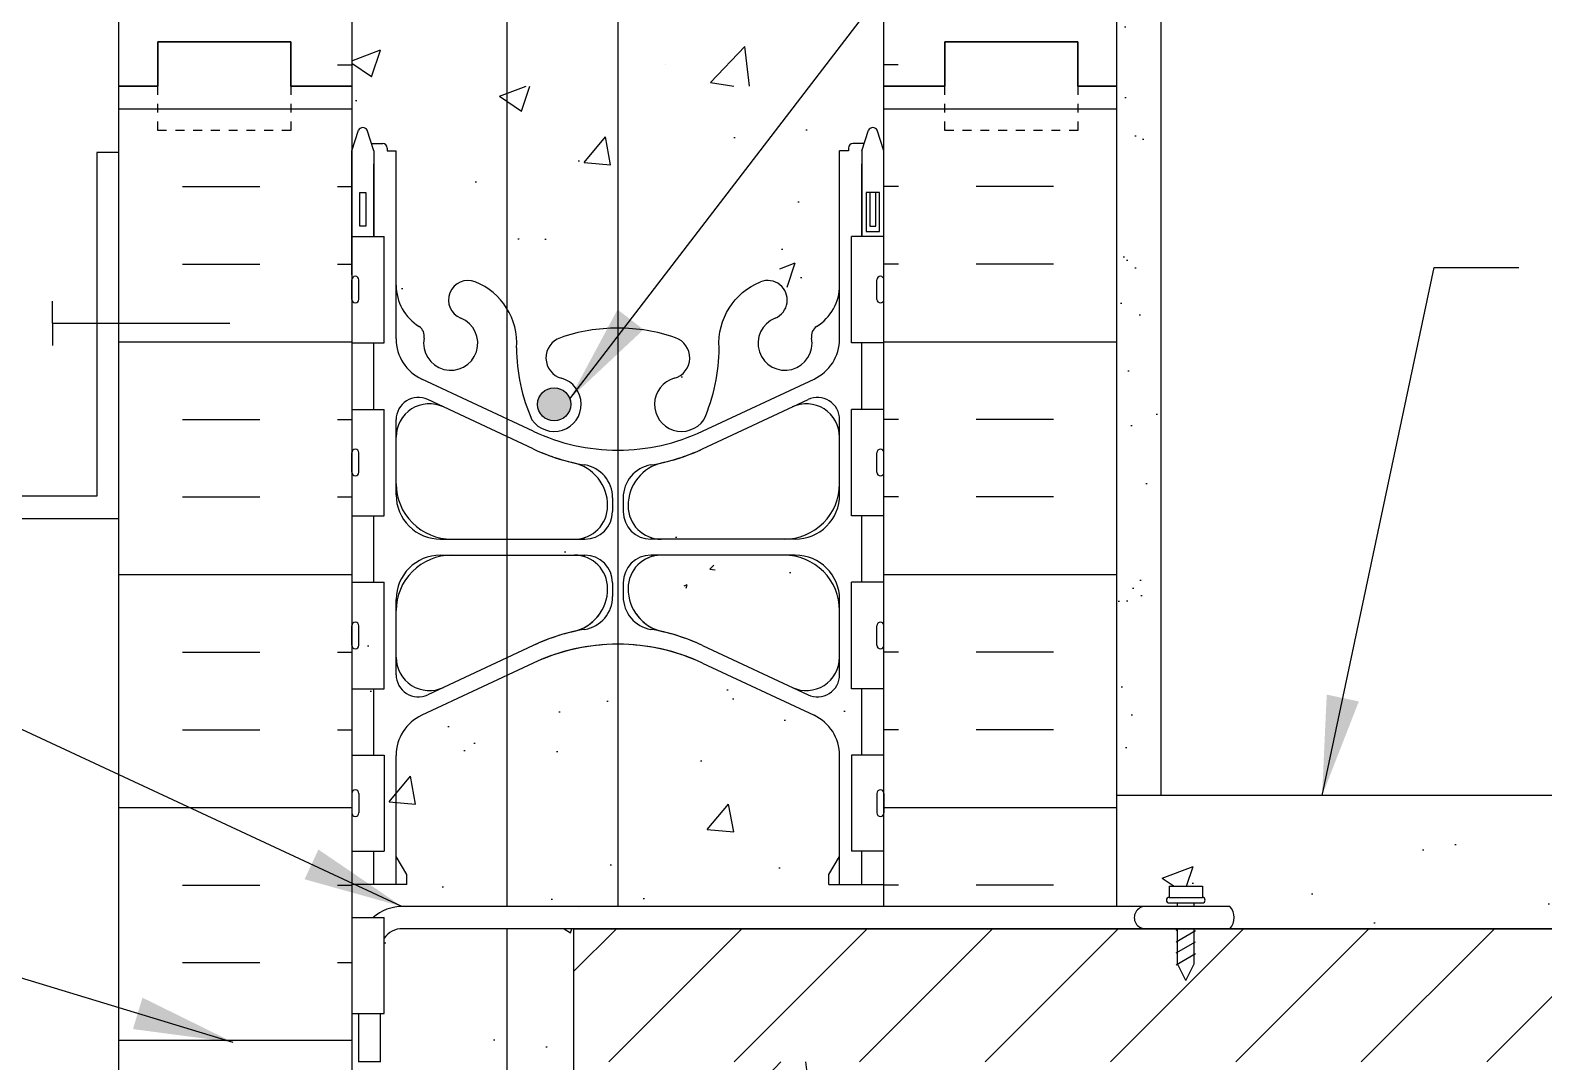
# Model space of a CAD drawing. Header units: inches. Extents: x 75 to 122.9, y 107.2 to 177.2.
# Drawn here: x 94.55 to 111.62, y 153.4 to 165.03 of the extents above; entities that cross this region are included whole.
import ezdxf

# ---------------------------------------------------------------- set-up
doc = ezdxf.new("R2010")
doc.units = ezdxf.units.IN
doc.header["$LTSCALE"] = 0.5
doc.header["$MEASUREMENT"] = 0
doc.linetypes.add('DASHED2', pattern=[0.375, 0.25, -0.125])
for name, color, linetype in [('HATCH', 12, 'Continuous'), ('line25', 2, 'Continuous'), ('LINE3', 3, 'Continuous'), ('LINE50', 5, 'Continuous'), ('LINE9', 9, 'Continuous'), ('TEXT', 4, 'Continuous')]:
    doc.layers.add(name, color=color, linetype=linetype)
doc.styles.add('DIM', font='romans.shx', dxfattribs={"width": 0.7})
doc.dimstyles.new('ext_12', dxfattribs={"dimscale": 12, "dimtxt": 0.09375, "dimasz": 0.09375, "dimexe": 0.09375, "dimexo": 0.0625, "dimgap": 0.0625, "dimtad": 1, "dimdec": 1, "dimzin": 3, "dimdsep": 46, "dimlunit": 4, "dimtxsty": 'DIM', "dimcen": 0.09, "dimdle": 0.09375, "dimclrt": 4, "dimadec": 0, "dimazin": 0, "dimtfac": 1, "dimtdec": 1, "dimtmove": 2, "dimatfit": 3, "dimfxl": 1, "dimfrac": 2, "dimtolj": 1, "dimtzin": 0, "dimarcsym": 0})

msp = doc.modelspace()

# ---------------------------------------------------------------- hatches: boundary and pattern name
at = {"layer": 'HATCH'}
h = msp.add_hatch(dxfattribs=at)
h.set_pattern_fill('AR-CONC', color=256, scale=0.5)
h.set_pattern_definition([(49.99999999999999, (0, 0), (3.586300913003767, -0.3137606749129755), [0.375, -4.125]), (355, (0, 0), (-0.693756668065, 3.760960668500059), [0.3, -3.3]), (100.45144446, (0.298858405, -0.02614672), (2.89254423363556, 3.447199954843147), [0.3187009599999999, -3.505710559999999]), (46.18420000000001, (0, 1), (5.336206653357862, -0.8275964039653827), [0.5625, -6.1875]), (96.63563549, (0.444683725, 0.931033465), (4.673309728371142, 4.870593003872752), [0.47805171, -5.258568799999999]), (351.1841639899999, (0, 1), (4.673309725273866, 4.870593001349951), [0.45, -4.950000005]), (21, (0.5, 0.75), (2.984535260592308, -2.013094453326694), [0.375, -4.125]), (326.0000000000001, (0.5, 0.75), (1.216576659607909, 3.625750225234265), [0.3, -3.3]), (71.45144474, (0.74871127, 0.58224213), (4.201111883649856, 1.612655764031769), [0.31870095, -3.50571056]), (37.50000000000001, (0, 0), (0.06079927658645334, 1.664469269156557), [0, -3.26, 0, -3.35, 0, -3.3125]), (7.499999999999999, (0, 0), (1.315347687210743, 1.972058559411801), [0, -1.91, 0, -3.185, 0, -1.2625]), (327.5, (-1.115, 0), (2.669112180862045, -0.1127743586718988), [0, -1.25, 0, -3.9, 0, -5.175]), (317.5, (-1.615, 0), (2.915930846711931, 0.5005249116615886), [0, -1.625, 0, -2.59, 0, -3.675])])
h.paths.add_polyline_path([(101.1781401230353, 173.4011198694827), (100.1512079436906, 173.4011198694827), (99.1512079436906, 172.4011198694827), (99.1512079436906, 173.4011198694827), (99.1512079436906, 174.4011198694827), (98.1781401230362, 173.4280520488283), (98.1781401230362, 170.6197558619797, 0.08241458984434577), (98.32147707650552, 170.5406493854106, -0.3178372451770633), (98.48814374316885, 170.3049471250297), (98.48814374317249, 170.2374471250197, -0.4142135623888804), (98.42564374317249, 170.1749471250163), (98.378143743387, 170.1749471250163), (98.37814374338245, 170.1049471250162), (98.48314374316412, 170.1049471250162, -0.1889729320647321), (98.63901281885258, 170.0101026366268, 0.1963228336439108), (99.0881437432132, 169.6638429164986), (100.4099993120454, 169.3733473502436, 0.05779469062693385), (101.1781401230353, 169.2842608601511)])
h.paths.add_polyline_path([(104.1781401230362, 173.4011198694827), (101.1781401230353, 173.4011198694827), (101.1781401230353, 169.2842608601511, 0.057794690627074), (101.9462809340271, 169.3733473502436), (103.2681365028592, 169.6638429164986, 0.1963228336438801), (103.7172674272198, 170.0101026366268, -0.1889729320648317), (103.8731365029083, 170.1049471250162), (103.9781365026899, 170.1049471250162), (103.9781365026854, 170.1749471250163), (103.9306365028999, 170.1749471250163, -0.4142135623888804), (103.8681365028999, 170.2374471250197), (103.8681365029036, 170.3049471250297, -0.3178372451770425), (104.0348031695669, 170.5406493854106, 0.08241458984434802), (104.1781401230362, 170.6197558619797)])
h.paths.add_polyline_path([(104.1781401230362, 146.4011198694828), (104.8656401230362, 146.4011198694828), (104.8656401230362, 146.6511198694828), (100.6781401230362, 146.6511198694828), (100.6781401230362, 146.6608281906758, 0.4340642343592395), (100.6020195049954, 146.6426540920238, 0.5205670499988083), (100.3508159803759, 146.6426540920233, 0.5205670500005161), (100.1159952837247, 146.6426540920235, 0.4838128637124591), (99.92814012303624, 146.6536943627833), (99.92814012303624, 144.4415358541889), (101.1346420961161, 144.2261332735477, -0.005437735705967122), (101.1781401230362, 144.2266063490843, -0.08275514747013701), (101.8267332814079, 144.1185172653046, -0.2463081315469116), (101.9799151141713, 143.9565493755228, -0.07218493996005587), (102.3043778102002, 143.6730564863539, 0.01503308039133413), (102.3380179645149, 143.850247628433, -0.2443795113559398), (102.7864258373219, 144.3710045328839, -1), (102.9498544087506, 143.9624814588223, 2.182094824737376), (103.3599345626158, 143.7495720273732, -0.6014354320434525), (103.4794380328284, 143.8544553698011, 0.1004604156454077), (103.8731365029079, 143.7972926139493), (103.9781365028928, 143.7972926139493), (103.9781365028973, 143.8672926139492), (103.9306365028995, 143.8672926139492, -0.4142135623889656), (103.8681365028995, 143.9297926139526), (103.8681365029031, 143.9972926139627, -0.2490694201798201), (103.9781365029191, 144.2044157657322), (103.9781365029219, 144.2461418256563), (104.0681365029224, 144.2461418256494, 0.06439757034050239), (104.1781401230362, 144.3121013509131)])
h.paths.add_polyline_path([(99.92814012303624, 146.6536943627833, 0.02935973138605529), (99.91940118566768, 146.6426540920234, 0.5205670499999905), (99.58485964781516, 146.6535764644621, 0.5205670500014711), (99.4210312056954, 146.6535764644625, 0.3402684997265104), (99.2561453647893, 146.7053002518541), (99.2561453647893, 144.5615102995968), (99.92814012303624, 144.4415358541889)])
h.paths.add_polyline_path([(99.2561453647893, 146.7053002518541, 0.153167582822838), (99.18894098037272, 146.6535764644622, 0.5205670500002372), (98.9322766755279, 146.6535764644623, 0.5205670499994737), (98.59096743464843, 146.653576464462, 0.5205670500020267), (98.41348679831921, 146.6535764644626, 0.5226110540273028), (98.1781401230362, 146.6528201274536), (98.1781401230362, 146.4011198694828), (98.1781401230362, 144.753971742843), (99.2561453647893, 144.5615102995968)])
h.paths.add_polyline_path([(99.2561453647893, 144.5615102995968), (98.1781401230362, 144.753971742843), (98.1781401230362, 144.3121013509131, 0.0643975703405024), (98.28814374314997, 144.2461418256494), (98.37814374315053, 144.2461418256563), (98.37814374315326, 144.2044157657322, -0.2490694201798201), (98.4881437431693, 143.9972926139627), (98.48814374317294, 143.9297926139526, -0.4142135623889459), (98.42564374317293, 143.8672926139492), (98.37814374317509, 143.8672926139492), (98.37814374317963, 143.7972926139493), (98.48314374316459, 143.7972926139493, 0.1004604156426757), (98.87684221323383, 143.8544553697975, -0.6014354320872268), (98.99634568345675, 143.7495720273731, 0.4470791344851086), (99.2561453647893, 143.3765526315279)])
h.paths.add_polyline_path([(99.40642583732178, 143.9624814588222, -1), (99.56985440875063, 144.3710045328839, -0.1613572488017832), (99.92814012303624, 144.0689158863502), (99.92814012303624, 144.4415358541889), (99.2561453647893, 144.5615102995968), (99.2561453647893, 143.3765526315279, 0.8782359070385828)])
h.paths.add_polyline_path([(100.5295469646645, 144.1185172653046, -0.07728263453069249), (101.1346420961161, 144.2261332735477), (99.92814012303624, 144.4415358541889), (99.92814012303624, 144.0689158863501, -0.07987269023509712), (100.0182622815575, 143.8502476284331, 0.05315652255486882), (100.1841017357745, 143.2361659965181, 0.2232530870737992), (100.3844295191533, 143.0713121455823), (100.4040478511057, 143.0670007528826, 0.9554715931100988), (100.5423318350994, 143.6604706881646, -0.7355925422348762)])
h.paths.add_polyline_path([(102.3043778102001, 143.6730564863539, 0.07218493996002681), (101.9799151141715, 143.9565493755227, -0.4142327217815769), (101.8139484109728, 143.6604706881654, 0.9554715931393964), (101.9522323949667, 143.0670007528826), (101.9718507269191, 143.0713121455823, 0.2232530870733989), (102.1721785102977, 143.2361659965177, 0.03809300180671633)])
h.paths.add_polyline_path([(102.0841114281136, 143.3668862444401, -1), (101.7091114281136, 143.3668862444401, -1)], flags=16)
h.paths.add_polyline_path([(102.3572615801486, 141.3385738559489), (101.946280934027, 141.4288923887221, 0.05779469062703652), (101.1781401230357, 141.5179788788146, 0.05779469062698533), (100.4099993120452, 141.4288923887221), (99.92814012303623, 141.3229973414363), (99.92814012303623, 133.4792423975293), (100.4099993120454, 133.3733473502436, 0.05779469062703831), (101.1781401230367, 133.2842608601511, 0.05779469062695862), (101.9462809340269, 133.3733473502436), (102.3572615801486, 133.4636658830167)])
h.paths.add_polyline_path([(104.1781401230362, 140.1824838769859, 0.0824145898443453), (104.0348031695669, 140.2615903535551, -0.3178372451770581), (103.8681365029036, 140.4972926139359), (103.8681365028999, 140.5647926139461, -0.4142135623888782), (103.9306365028999, 140.6272926139494), (103.9781365026854, 140.6272926139494), (103.9781365026899, 140.6972926139495), (103.8731365029083, 140.6972926139495, -0.1889729320649345), (103.7172674272197, 140.792137102339, 0.1963228336438264), (103.2681365028592, 141.1383968224671), (102.3572615801486, 141.3385738559489), (102.3572615801486, 133.4636658830167), (103.2681365028592, 133.6638429164986, 0.1963228336432422), (103.7172674272187, 134.0101026366254, -0.1889729320665995), (103.8731365029083, 134.1049471250162), (103.9781365026899, 134.1049471250162), (103.9781365026854, 134.1749471250163), (103.9306365028999, 134.1749471250163, -0.4142135623888782), (103.8681365028999, 134.2374471250196), (103.8681365029036, 134.3049471250297, -0.317837245177046), (104.0348031695669, 134.5406493854106, 0.08241458984435093), (104.1781401230362, 134.6197558619797)])
h.paths.add_polyline_path([(99.92814012303623, 141.3229973414363), (99.08814374321321, 141.1383968224671, 0.1963228336439724), (98.63901281885248, 140.7921371023388, -0.1889729320645842), (98.48314374316412, 140.6972926139495), (98.37814374338245, 140.6972926139495), (98.378143743387, 140.6272926139494), (98.42564374317249, 140.6272926139494, -0.4142135623889001), (98.48814374317249, 140.5647926139461), (98.48814374316885, 140.4972926139359, -0.3178372451770424), (98.3214770765055, 140.2615903535551, 0.08241458984435163), (98.1781401230362, 140.1824838769859), (98.1781401230362, 134.6197558619797, 0.08241458984435217), (98.32147707650552, 134.5406493854106, -0.3178372451770612), (98.48814374316885, 134.3049471250297), (98.48814374317249, 134.2374471250196, -0.4142135623888782), (98.42564374317249, 134.1749471250163), (98.378143743387, 134.1749471250163), (98.37814374338245, 134.1049471250162), (98.48314374316415, 134.1049471250162, -0.1889729320646923), (98.63901281885256, 134.0101026366269, 0.196322833643902), (99.08814374321314, 133.6638429164986), (99.92814012303623, 133.4792423975293)])
h.paths.add_polyline_path([(102.3572615801486, 130.8846944615327, -0.02350120443600472), (102.3380179645149, 130.9519921105329, 0.05315652255482457), (102.172178510298, 131.5660737424473, 0.2232530870740405), (101.9718507269191, 131.7309275933833), (101.9522323949667, 131.7352389860831, 0.9554715931099903), (101.813948410973, 131.1417690508011, -0.7355925422348383), (101.8267332814079, 130.6837224736611, -0.08275514747013726), (101.1781401230362, 130.5756333898814, -0.08275514747013693), (100.5295469646645, 130.6837224736611, -0.7355925422305448), (100.5423318350996, 131.1417690508003, 0.9554715931394747), (100.4040478511055, 131.735238986083), (100.3844295191533, 131.7309275933833, 0.2232530870757414), (100.1841017357737, 131.5660737424454, 0.05315652255466759), (100.0182622815575, 130.9519921105327, -0.07987269023512326), (99.92814012303623, 130.7333238526155), (99.92814012303623, 128.3997602355099), (100.1781401230362, 128.3996969967204), (101.1781401230362, 127.3996969967204), (101.1781401230362, 128.3996969967204), (101.1781401230362, 129.3996969967204), (102.1774289396359, 128.4004081801208), (102.3572615801486, 128.4005935477249)])
h.paths.add_polyline_path([(104.1781401230362, 130.4901383880526, 0.06439757034050286), (104.0681365029224, 130.5560979133163), (103.9781365029219, 130.5560979133094), (103.9781365029191, 130.5978239732335, -0.2490694201798163), (103.8681365029031, 130.804947125003), (103.8681365028995, 130.8724471250131, -0.4142135623889448), (103.9306365028995, 130.9349471250164), (103.9781365028973, 130.9349471250164), (103.9781365028928, 131.0049471250164), (103.8731365029078, 131.0049471250164, 0.1004604156427679), (103.4794380328382, 130.9477843691681, -0.6014354320858338), (103.3599345626156, 131.0526677115926, 2.182094824738545), (102.9498544087506, 130.8397582801435, -1), (102.7864258373218, 130.4312352060818, -0.2196169997435581), (102.3572615801486, 130.8846944615327), (102.3572615801486, 128.4005935477249), (104.1781401230362, 128.4024704700232)])
h.paths.add_polyline_path([(99.92814012303623, 130.7333238526155, -0.1613572488018055), (99.56985440875052, 130.4312352060818, -1), (99.40642583732176, 130.8397582801434, 2.182094824737388), (98.99634568345657, 131.0526677115925, -0.6014354323975802), (98.87684221315874, 130.9477843691952, 0.1004604156225317), (98.48314374316458, 131.0049471250164), (98.37814374317963, 131.0049471250164), (98.37814374317509, 130.9349471250164), (98.42564374317293, 130.9349471250164, -0.4142135623889219), (98.48814374317294, 130.8724471250131), (98.4881437431693, 130.804947125003, -0.2490694201798163), (98.37814374315326, 130.5978239732335), (98.37814374315053, 130.5560979133094), (98.28814374314999, 130.5560979133163, 0.06439757034050263), (98.1781401230362, 130.4901383880526), (98.1781401230362, 128.400202907036), (99.92814012303623, 128.3997602355099)])
h = msp.add_hatch(dxfattribs=at)
h.set_pattern_fill('AR-SAND', color=256, scale=0.5, style=0)
h.set_pattern_definition([(37.50000000000001, (96.7406401230362, 146.9011198694828), (-0.03149667905480408, 0.9634118845065793), [0, -0.76, 0, -0.85, 0, -0.8125]), (7.499999999999999, (96.7406401230362, 146.9011198694828), (0.8848883526338636, 1.41107303261487), [0, -0.41, 0, -0.685, 0, -0.2625]), (327.5, (96.1256401230362, 146.9011198694828), (1.557070930875748, 0.002829526768482249), [0, -0.25, 0, -0.9, 0, -1.175]), (317.5, (96.1256401230362, 146.9011198694828), (1.503063302286147, 0.4388377824671246), [0, -0.125, 0, -0.59, 0, -0.675])])
h.paths.add_polyline_path([(106.8031401230362, 156.9011198694828), (107.3031401230362, 156.9011198694828), (107.3031401230362, 173.4011198694827), (106.8031401230362, 173.4011198694827)])
h = msp.add_hatch(dxfattribs=at)
h.set_pattern_fill('INSUL', color=256, scale=7, style=0)
h.set_pattern_definition([(0, (-2827.983441588448, -250.6083941932288), (0, 2.625), []), (0, (-2827.983441588448, -249.7333941932288), (0, 2.625), [0.875, -0.875]), (0, (-2827.983441588448, -248.8583941932288), (0, 2.625), [0.875, -0.875])])
h.paths.add_polyline_path([(95.5531401230362, 146.4011198694828), (95.9906401230362, 146.4011198694828), (95.9906401230362, 146.9011198694828), (97.4906401230362, 146.9011198694828), (97.4906401230362, 146.4011198694828), (98.1781401230362, 146.4011198694828), (98.1781401230362, 164.4011198694828), (97.4906401230362, 164.4011198694828), (97.4906401230362, 164.9011198694828), (95.9906401230362, 164.9011198694828), (95.9906401230362, 164.4011198694828), (95.5531401230362, 164.4011198694828)])
h = msp.add_hatch(dxfattribs=at)
h.set_pattern_fill('INSUL', color=256, scale=7, style=0)
h.set_pattern_definition([(180.0000000000065, (3030.339721834567, -250.6083941928993), (-2.952863056308527e-13, 2.625), []), (180.0000000000065, (3030.339721834567, -249.7333941928993), (-2.952863056308527e-13, 2.625), [0.875, -0.875]), (180.0000000000065, (3030.339721834567, -248.8583941928993), (-2.952863056308527e-13, 2.625), [0.875, -0.875])])
h.paths.add_polyline_path([(104.1781401230375, 154.9011198694828), (105.1342904593898, 154.901119869483), (105.0079629328651, 155.026119869483), (105.0943930211724, 155.1450255785604), (105.4010542168203, 155.191159873992), (105.4010542168203, 155.253659873992), (105.5885542168202, 155.378659873992), (105.7760542168203, 155.378659873992), (105.7828569023714, 155.2529104636468), (105.7760542168201, 155.191159873992), (106.0851181846858, 155.151119869483), (106.1342882926964, 155.0264665542145), (106.0869136459325, 154.901119869483), (106.8031401230375, 154.9011198694828), (106.8031401230365, 164.4011198694835), (106.3656401230365, 164.4011198694834), (106.3656401230364, 164.9011198694834), (104.8656401230364, 164.9011198694832), (104.8656401230365, 164.4011198694832), (104.1781401230365, 164.4011198694832)])
h = msp.add_hatch(dxfattribs=at)
h.set_pattern_fill('AR-CONC', color=256, scale=0.5, style=0)
h.set_pattern_definition([(49.99999999999999, (102.8761727756671, 152.2550791366744), (3.586300913003767, -0.3137606749129755), [0.375, -4.125]), (355, (102.8761727756671, 152.2550791366744), (-0.693756668065, 3.760960668500059), [0.3, -3.3]), (100.4514, (103.1750311756671, 152.2289324366744), (2.892546908570108, 3.447197710304768), [0.31870095, -3.50571056]), (46.18420000000001, (102.8761727756671, 153.2550791366744), (5.336205243128222, -0.8275950716450904), [0.5625, -6.1875]), (96.6356, (103.3208565006671, 153.1861126016744), (4.673313527743517, 4.870589354502209), [0.47805144, -5.258565]), (351.1842, (102.8761727756671, 153.2550791366744), (4.673309725668136, 4.870593004626623), [0.45, -4.95]), (21, (103.3761727756671, 153.0050791366744), (2.984535260592308, -2.013094453326694), [0.375, -4.125]), (326.0000000000001, (103.3761727756671, 153.0050791366744), (1.216576659607909, 3.625750225234265), [0.3, -3.3]), (71.4514, (103.6248839406671, 152.8373211066744), (4.20111314290745, 1.612652483549762), [0.31870095, -3.50571056]), (37.50000000000001, (102.8761727756671, 152.2550791366744), (0.06079927658645334, 1.664469269156557), [0, -3.26, 0, -3.35, 0, -3.3125]), (7.499999999999999, (102.8761727756671, 152.2550791366744), (1.315347687210743, 1.972058559411801), [0, -1.91, 0, -3.185, 0, -1.2625]), (327.5, (101.7611727756671, 152.2550791366744), (2.669112180862045, -0.1127743586718988), [0, -1.25, 0, -3.9, 0, -5.175]), (317.5, (101.2611727756671, 152.2550791366744), (2.915930846711931, 0.5005249116615886), [0, -1.625, 0, -2.59, 0, -3.675])])
h.paths.add_polyline_path([(104.1781401230362, 153.4011198694828), (100.6781401230362, 153.4011198694828), (100.6781401230362, 150.9028130247223), (104.1781401230362, 150.9028130247223)])
h.paths.add_polyline_path([(104.1781401230362, 150.9028130247223), (100.6781401230362, 150.9028130247223), (100.6781401230362, 148.4011198694828), (104.1781401230362, 148.4011198694828)])
h.paths.add_polyline_path([(104.1781401230362, 164.4011198694828), (101.0429331654202, 164.4011198694828), (101.0429331654202, 162.2220308850195, -0.01691538278471627), (101.1781401230362, 162.2266063490843, -0.08275514747013607), (101.8267332814079, 162.1185172653045, -0.735592542234513), (101.8139484109731, 161.6604706881646, 0.9554715930984238), (101.9522323949395, 161.0670007528767), (101.9718507269189, 161.0713121455823, 0.2232530870726277), (102.1721785102972, 161.2361659965167, 0.0531565225550053), (102.338017964515, 161.8502476284332, -0.2443795113558757), (102.7864258373219, 162.3710045328839, -1), (102.9498544087508, 161.9624814588223, 2.182094824738914), (103.3599345626157, 161.7495720273731, -0.601435432093121), (103.4794380328401, 161.8544553697969, 0.1004604156422576), (103.8731365029078, 161.7972926139493), (103.9781365028928, 161.7972926139493), (103.9781365028973, 161.8672926139493), (103.9306365028995, 161.8672926139492, -0.4142135623864142), (103.8681365028995, 161.9297926139521), (103.8681365029031, 161.9972926139683, -0.2490694201739152), (103.9781365029191, 162.2044157657322), (103.9781365029219, 162.2461418256563), (104.0681365029225, 162.2461418256494, 0.06439757034048717), (104.1781401230362, 162.3121013509131)])
h.paths.add_polyline_path([(101.0429331654202, 164.4011198694828), (98.17814012303621, 164.4011198694829), (98.17814012303621, 162.312101350913, 0.06439757034047977), (98.28814374314996, 162.2461418256494), (98.37814374315052, 162.2461418256563), (98.37814374315326, 162.2044157657322, -0.2490694201798315), (98.4881437431693, 161.9972926139627), (98.48814374317294, 161.9297926139521, -0.4142135623864142), (98.42564374317294, 161.8672926139492), (98.3781437431751, 161.8672926139492), (98.37814374317963, 161.7972926139493), (98.4831437431651, 161.7972926139493, 0.1004604156419976), (98.8768422132318, 161.8544553697967, -0.6014354320939144), (98.99634568345657, 161.7495720273732, 2.182094824737829), (99.40642583732172, 161.9624814588223, -1), (99.56985440875057, 162.3710045328839, -0.244379511357591), (100.0182622815585, 161.8502476284284, 0.05315652255459824), (100.1841017357751, 161.2361659965167, 0.2232530870731382), (100.384429519154, 161.0713121455822), (100.4040478511057, 161.0670007528826, 0.9554715931255972), (100.5423318350995, 161.660470688165, -0.7355925422337962), (100.5295469646654, 162.1185172653049, -0.06574772871368412), (101.0429331654202, 162.2220308850195)])
h.paths.add_polyline_path([(104.1781401230362, 146.9011198694828), (101.0429331654202, 146.9011198694828), (101.0429331654202, 146.4011198694828), (104.1781401230362, 146.4011198694828)])
edge = h.paths.add_edge_path()
edge.add_line((101.0429331654202, 154.9011198694828), (104.1781401230362, 154.9011198694828))
edge.add_line((104.1781401230362, 154.9011198694828), (104.1781401230362, 158.1824838769859))
edge.add_arc((103.8681365028936, 157.7901858327664), 0.4999999999999724, 51.68333680043935, 70.52877936470871)
edge.add_arc((104.1181365029036, 158.4972926139494), 0.2500000000000085, 180.0000000030875, 250.5287793647014, ccw=False)
edge.add_line((103.8681365029036, 158.4972926139359), (103.8681365028999, 158.5647926139466))
edge.add_arc((103.9306365028999, 158.5647926139494), 0.0625, 90, 180.0000000026055, ccw=False)
edge.add_line((103.9306365028999, 158.6272926139494), (103.9781365026854, 158.6272926139494))
edge.add_line((103.9781365026854, 158.6272926139494), (103.9781365026899, 158.6972926139495))
edge.add_line((103.9781365026899, 158.6972926139495), (103.8731365029098, 158.6972926139495))
edge.add_arc((103.8171035587595, 157.69886369351), 1.000000000000006, 86.78786643777839, 109.7347089633369)
edge.add_arc((103.4475132497048, 158.7242773965197), 0.09000000000000125, 166.6795056681159, 290.7762733249666, ccw=False)
edge.add_arc((103.0631401230366, 158.8152845363238), 0.3050000000000029, 346.679505668088, 608.1962520105745)
edge.add_arc((102.8681401230363, 158.3278422320457), 0.2200000000000243, -111.80374798941938, 68.19625201058062, ccw=False)
edge.add_arc((103.0631401230364, 158.8152845363238), 0.7450000000000012, 193.2652214838713, 248.19625201059108, ccw=False)
edge.add_arc((99.37517662258472, 158.1736241170254), 2.999999999999992, 9.027267407192936, 21.19838997702639)
edge.add_arc((101.8966114281137, 159.1276989834587), 0.3050000000005232, 25.37817317849938, 75.71849365825395)
edge.add_line((101.9718507269184, 159.4232730823167), (101.9522323949667, 159.4275844750162))
edge.add_arc((101.896611428118, 159.1276989834579), 0.3050000000005232, 79.49252365670849, 254.274654048865)
edge.add_arc((101.7489021024024, 158.6030972725406), 0.2400000000001628, -71.07703609367132, 74.27465404949822, ccw=False)
edge.add_arc((101.1781401230361, 160.2679788788145), 1.999999999999984, 266.1236495157604, 288.9229639063201, ccw=False)
edge.add_line((101.0429331654202, 158.2725543428793), (101.0429331654202, 154.9011198694828))
h.paths.add_polyline_path([(101.0429331654202, 154.901119869483), (98.17814012303621, 154.901119869483), (98.17814012303621, 146.4011198694828), (101.0429331654202, 146.4011198694828)])
edge = h.paths.add_edge_path()
edge.add_line((98.17814012303621, 155.151119869483), (101.0429331654203, 155.151119869483))
edge.add_line((101.0429331654203, 155.151119869483), (101.0429331654202, 158.2725543428793))
edge.add_arc((101.1781401230363, 160.2679788788145), 1.999999999999983, 251.0770360936526, 266.123649515756, ccw=False)
edge.add_arc((100.6073781436692, 158.6030972725409), 0.2400000000001627, 105.72534595036191, 251.0770360936402, ccw=False)
edge.add_arc((100.4596688179594, 159.1276989834598), 0.3050000000005232, 285.7253459501362, 460.5074763390373)
edge.add_line((100.4040478511329, 159.4275844750222), (100.3844295191535, 159.4232730823165))
edge.add_arc((100.4596688179588, 159.1276989834587), 0.3050000000005232, 104.2815063418755, 154.6218268215185)
edge.add_arc((102.981103623487, 158.1736241170234), 2.999999999999988, 158.8016100229334, 170.9727325928577)
edge.add_arc((99.29314012303598, 158.8152845363238), 0.7450000000000008, 291.8037479894059, 346.73477851576683, ccw=False)
edge.add_arc((99.48814012303609, 158.3278422320457), 0.2200000000000454, 111.8037479894229, 291.8037479894236, ccw=False)
edge.add_arc((99.29314012303593, 158.8152845363239), 0.305000000000003, 291.8037479893828, 553.3204943319178)
edge.add_arc((98.90876699636779, 158.7242773965196), 0.09000000000000125, -110.77627332482899, 13.32049433197841, ccw=False)
edge.add_arc((98.53917668731285, 157.69886369351), 1.000000000000006, 70.26529103663809, 93.21213356222161)
edge.add_line((98.48314374316253, 158.6972926139495), (98.37814374338245, 158.6972926139495))
edge.add_line((98.37814374338245, 158.6972926139495), (98.378143743387, 158.6272926139494))
edge.add_line((98.378143743387, 158.6272926139494), (98.42564374317249, 158.6272926139494))
edge.add_arc((98.42564374317249, 158.5647926139494), 0.0625, -2.605474946903996e-09, 90, ccw=False)
edge.add_line((98.48814374317249, 158.5647926139466), (98.48814374316885, 158.4972926139304))
edge.add_arc((98.23814374316886, 158.4972926139494), 0.2499999999999884, 289.4712206353007, 359.99999999564227, ccw=False)
edge.add_arc((98.48814374317877, 157.7901858327664), 0.4999999999999725, 109.4712206352913, 128.3166631995607)
edge.add_line((98.1781401230362, 158.1824838769859), (98.17814012303621, 155.151119869483))
h = msp.add_hatch(dxfattribs=at)
h.set_pattern_fill('AR-CONC', color=256, scale=0.5, style=0)
h.set_pattern_definition([(50, (0, 0), (3.586300913003767, -0.3137606749129755), [0.375, -4.125]), (355, (0, 0), (-0.693756668065, 3.760960668500059), [0.3, -3.3]), (100.4514, (0.2988584, -0.0261467), (2.892546908570108, 3.447197710304768), [0.31870095, -3.50571056]), (46.18420000000001, (0, 1), (5.336205243128222, -0.8275950716450904), [0.5625, -6.1875]), (96.6356, (0.444683725, 0.931033465), (4.673313527743517, 4.870589354502209), [0.47805144, -5.258565]), (351.1842, (0, 1), (4.673309725668136, 4.870593004626623), [0.45, -4.95]), (21, (0.5, 0.75), (2.984535260592308, -2.013094453326694), [0.375, -4.125]), (326.0000000000001, (0.5, 0.75), (1.216576659607909, 3.625750225234265), [0.3, -3.3]), (71.4514, (0.748711165, 0.58224197), (4.20111314290745, 1.612652483549762), [0.31870095, -3.50571056]), (37.50000000000001, (0, 0), (0.06079927658645334, 1.664469269156557), [0, -3.26, 0, -3.35, 0, -3.3125]), (7.499999999999999, (0, 0), (1.315347687210743, 1.972058559411801), [0, -1.91, 0, -3.185, 0, -1.2625]), (327.5, (-1.115, 0), (2.669112180862045, -0.112774358671899), [0, -1.25, 0, -3.9, 0, -5.175]), (317.5, (-1.615, 0), (2.915930846711931, 0.5005249116615882), [0, -1.625, 0, -2.59, 0, -3.675])])
h.paths.add_polyline_path([(112.0764996278637, 154.9011198694828), (112.0764996278637, 155.9011198694828), (106.8031401230362, 155.9011198694829), (106.8031401230362, 154.9011198694828)])
h.paths.add_polyline_path([(107.7685966631555, 155.378659873992), (107.7685966631553, 155.253659873992), (107.3935966631553, 155.253659873992), (107.3935966631553, 155.378659873992)])
h = msp.add_hatch(dxfattribs=at)
h.set_pattern_fill('ANSI31', color=256, scale=8, style=0)
h.set_pattern_definition([(45, (0, 0), (-0.7071067811865475, 0.7071067811865476), [])])
h.paths.add_polyline_path([(115.4330541723251, 153.4011198694828), (115.4330541723251, 154.9011198694828), (100.6781401230362, 154.9011198694828), (100.6781401230362, 153.4011198694828)])
at = {"layer": 'LINE3'}
msp.add_hatch(color=256, dxfattribs=at).paths.add_polyline_path([(100.2721688179579, 160.8126666482926, 1), (100.6471688179579, 160.8126666482926, 1)])

# ---------------------------------------------------------------- linework, layer by layer
at = {"layer": 'HATCH'}
for p, q in [((102.2210178855141, 164.4421925394405), (102.6104603626702, 164.8480752897349)), ((102.6624989698708, 164.4011198694829), (102.6107288751354, 164.8461338055013)), ((98.1781401230362, 164.6853194431179), (98.50241396125705, 164.8097965071138)), ((98.4013156543543, 164.5053612199898), (98.50269727533707, 164.8075069835838)), ((98.01655841155139, 164.6416058067712), (98.1781401230362, 164.6416058067712)), ((98.17814012303643, 164.6579942459845), (98.40103354852215, 164.5076507321461)), ((101.7126717508054, 164.6446033198399), (101.7126717508054, 164.6446033198399)), ((104.3397218345201, 164.6416058067715), (104.1781401230362, 164.6416058067715)), ((102.2210179756347, 164.4421933363508), (102.4858533488463, 164.401119869483))]:
    msp.add_line(p, q, dxfattribs=at)
at = {"layer": 'line25'}
for p, q in [((98.1781401230362, 173.4280520488284), (98.1781401230362, 164.4011198694828)), ((104.1781401230362, 164.4011198694828), (104.1781401230362, 173.4011198694828)), ((98.1781401230362, 164.4011198694828), (98.1781401230362, 146.4011198694828)), ((104.1781401230362, 155.151119869483), (104.1781401230362, 164.4011198694828)), ((98.17814012303575, 162.7061198694765), (98.54309271727766, 162.7061198694765)), ((98.54309271727766, 161.5061198694765), (98.54309271727766, 162.7061198694765)), ((104.1781401230353, 162.7061198694765), (103.8131875287934, 162.7061198694765)), ((103.8131874908599, 161.5061198694765), (103.8131874908599, 162.7061198694765)), ((98.17814012303575, 161.5061198694765), (98.54309271727766, 161.5061198694765)), ((104.1781400851019, 161.5061198694765), (103.8131874908599, 161.5061198694765)), ((98.17814012303575, 160.7561198694765), (98.54309271727766, 160.7561198694765)), ((98.54309271727766, 159.5561198694766), (98.54309271727766, 160.7561198694766)), ((103.8131874908599, 159.5561198694766), (103.8131874908599, 160.7561198694766)), ((104.1781400851019, 160.7561198694765), (103.8131874908599, 160.7561198694765)), ((98.17814012303575, 159.5561198694766), (98.54309271727766, 159.5561198694764)), ((104.1781400851019, 159.5561198694766), (103.8131874908599, 159.5561198694764)), ((98.17814012303575, 158.8061198694764), (98.54309271727766, 158.8061198694764)), ((98.54309271727766, 157.6061198694765), (98.54309271727766, 158.8061198694766)), ((104.1781400851019, 158.8061198694764), (103.8131874908599, 158.8061198694764)), ((103.8131874908599, 157.6061198694765), (103.8131874908599, 158.8061198694766)), ((98.17814012303575, 157.6061198694765), (98.54309271727766, 157.6061198694764)), ((104.1781400851019, 157.6061198694765), (103.8131874908599, 157.6061198694764)), ((98.17814012303575, 156.8561198694765), (98.54309271727766, 156.8561198694766)), ((98.54309271727766, 156.8561198694765), (98.54309271727766, 155.7761198694765)), ((104.1781400851019, 156.8561198694765), (103.8131874908599, 156.8561198694766)), ((103.8131874908599, 156.8561198694765), (103.8131874908599, 155.7761198694765)), ((98.17814012303575, 155.7761198694765), (98.54309271727766, 155.7761198694765)), ((104.1781400851019, 155.7761198694765), (103.8131874908599, 155.7761198694765)), ((98.17814012303575, 155.0261198694765), (98.54309271727766, 155.0261198694765)), ((98.54309271727766, 153.9461198694765), (98.54309271727766, 155.0261198694766)), ((115.4330541723251, 154.9011198694828), (100.6781401230362, 154.9011198694829)), ((100.6781401230362, 154.9011198694828), (100.6781401230362, 146.9011198694828)), ((100.6781401230362, 154.9011198694828), (115.4330541723251, 154.9011198694828)), ((103.6781401230485, 154.9011198694828), (104.1781401230362, 154.9011198694828)), ((98.17814012303575, 153.9461198694765), (98.54309271727766, 153.9461198694765))]:
    msp.add_line(p, q, dxfattribs=at)
at = {"layer": 'LINE3'}
for p, q in [((101.1781401230353, 173.4011198694827), (101.1781401230353, 155.151119869483)), ((99.92814012303623, 171.7454884063514), (99.92814012303623, 155.151119869483)), ((99.92814012303624, 154.901119869483), (99.92814012303623, 128.3997602355099))]:
    msp.add_line(p, q, dxfattribs=at)
msp.add_circle((100.4596688179579, 160.8126666482926), 0.1875, dxfattribs=at)
at = {"layer": 'LINE50'}
for p, q in [((95.5531401230362, 164.4011198694828), (95.5531401230362, 173.4011198694828)), ((106.8031401230362, 164.4011198694828), (106.8031401230362, 173.4011198694828)), ((95.5531401230362, 146.4011198694828), (95.5531401230362, 164.4011198694828)), ((106.8031401230362, 155.151119869483), (106.8031401230362, 164.4011198694828)), ((107.6081825693714, 155.4011198694829), (107.6081825693714, 155.4011198694829))]:
    msp.add_line(p, q, dxfattribs=at)
for points in [[(95.5531401230362, 164.4011198694828), (95.9906401230362, 164.4011198694828), (95.9906401230362, 164.9011198694828), (97.4906401230362, 164.9011198694828), (97.4906401230362, 164.4011198694828), (98.1781401230362, 164.4011198694828)], [(98.1781401230362, 164.4011198694828), (97.4906401230362, 164.4011198694828), (97.4906401230362, 164.9011198694828), (95.9906401230362, 164.9011198694828), (95.9906401230362, 164.4011198694828), (95.5531401230362, 164.4011198694828)], [(106.8031401230362, 164.4011198694828), (106.3656401230362, 164.4011198694828), (106.3656401230362, 164.9011198694828), (104.8656401230362, 164.9011198694828), (104.8656401230362, 164.4011198694828), (104.1781401230362, 164.4011198694828)], [(104.1781401230362, 164.4011198694828), (104.8656401230362, 164.4011198694828), (104.8656401230362, 164.9011198694828), (106.3656401230362, 164.9011198694828), (106.3656401230362, 164.4011198694828), (106.8031401230362, 164.4011198694828)]]:
    msp.add_lwpolyline(points, dxfattribs=at)
at = {"layer": 'LINE9'}
for p, q in [((107.3031401230362, 156.4011198694829), (107.3031401230362, 173.4011198694827)), ((98.17814012303529, 163.6723867529364), (98.25314012303511, 163.9023867529364)), ((98.42814012303529, 163.6723867529364), (98.35314012303547, 163.9023867529364)), ((103.9281401230353, 163.6723867529364), (104.0031401230351, 163.9023867529364)), ((104.1781401230353, 163.6723867529364), (104.1031401230355, 163.9023867529364)), ((98.4020531665135, 163.7523867529363), (98.5281401230352, 163.7523867529364)), ((98.42814012303529, 163.6723867529357), (98.42814012303529, 162.7061198694765)), ((98.57814012303538, 163.7023867529364), (98.57814012303538, 163.6723867529364)), ((98.57814012303538, 163.7023867529364), (98.57814012303538, 163.7023867529364)), ((98.57814012303538, 163.6723867529364), (98.67814012303529, 163.6723867529364)), ((98.67814012303256, 161.5504338540304), (98.67814012303529, 163.6723867529364)), ((103.7781401230352, 163.6723867529364), (103.6781401230353, 163.6723867529364)), ((103.678140123038, 161.5504338540304), (103.6781401230353, 163.6723867529364)), ((103.7781401230352, 163.7023867529364), (103.7781401230352, 163.6723867529364)), ((103.7781401230352, 163.7023867529364), (103.7781401230352, 163.7023867529364)), ((103.9542270795571, 163.7523867529363), (103.8281401230354, 163.7523867529364)), ((103.9281401230353, 163.6723867529357), (103.9281401230353, 162.7061198694765)), ((98.17814012303575, 162.1611198694767), (98.17814374299928, 162.1611198694767)), ((98.17814374299883, 161.9961198694767), (98.17814374299883, 162.2161198694765)), ((98.21814374299879, 162.2561198694765), (98.2181437429997, 162.2561198694766)), ((98.25814374299875, 161.9961198694766), (98.25814374299966, 162.2161198694765)), ((104.0981364651389, 161.9961198694766), (104.0981364651379, 162.2161198694765)), ((104.1381364651388, 162.2561198694765), (104.1381364651379, 162.2561198694766)), ((104.1781364651388, 161.9961198694767), (104.1781364651388, 162.2161198694765)), ((104.1781400851019, 162.1611198694767), (104.1781364651383, 162.1611198694767)), ((94.80314012303603, 161.7270250393009), (94.80314012303603, 161.9770250393009)), ((98.17814012303575, 162.0511198694767), (98.17814374299928, 162.0511198694767)), ((98.21814374299879, 161.9561198694767), (98.21814374299879, 161.9561198694765)), ((104.1381364651388, 161.9561198694767), (104.1381364651388, 161.9561198694765)), ((104.1781400851019, 162.0511198694767), (104.1781364651383, 162.0511198694767)), ((94.80314012303603, 161.7270250393009), (94.80314012303603, 161.4770250393009)), ((94.80314012303603, 161.7270250393009), (96.80314012303603, 161.7270250393009)), ((100.2244171706586, 160.5087291035246), (98.96620168708864, 161.097573942612)), ((100.2244171706586, 160.5087291035242), (98.96620168708864, 161.0975739426116)), ((102.131863075412, 160.5087291035242), (103.3900785589819, 161.0975739426116)), ((102.131863075412, 160.5087291035246), (103.3900785589819, 161.097573942612)), ((100.224417151692, 160.3099921477266), (99.03410934206909, 160.8670562026292)), ((100.224417151692, 160.3099921477261), (99.03410934206909, 160.8670562026288)), ((102.1318630943786, 160.3099921477261), (103.3221709040015, 160.8670562026288)), ((102.1318630943786, 160.3099921477266), (103.3221709040015, 160.8670562026292)), ((98.67814012302892, 159.7923867529374), (98.67814012303074, 160.6406262474192)), ((103.6781401230417, 159.7923867529374), (103.6781401230398, 160.6406262474192)), ((98.17814374299883, 160.0461198694767), (98.17814374299883, 160.2661198694765)), ((98.21814374299879, 160.3061198694766), (98.2181437429997, 160.3061198694767)), ((98.25814374299875, 160.0461198694767), (98.25814374299966, 160.2661198694765)), ((104.0981364651389, 160.0461198694767), (104.0981364651379, 160.2661198694765)), ((104.1381364651388, 160.3061198694766), (104.1381364651379, 160.3061198694767)), ((104.1781364651388, 160.0461198694767), (104.1781364651388, 160.2661198694765)), ((98.17814012303575, 160.2111198694768), (98.17814374299928, 160.2111198694766)), ((98.17814012303575, 160.1011198694767), (98.17814374299928, 160.1011198694767)), ((104.1781400851019, 160.2111198694768), (104.1781364651383, 160.2111198694766)), ((104.1781400851019, 160.1011198694767), (104.1781364651383, 160.1011198694767)), ((98.21814374299879, 160.0061198694767), (98.21814374299879, 160.0061198694766)), ((104.1381364651388, 160.0061198694767), (104.1381364651388, 160.0061198694766)), ((101.1181401230349, 159.7591555040406), (101.1181401230349, 159.6048867529367)), ((101.2381401230357, 159.7591555040406), (101.2381401230357, 159.6048867529367)), ((101.0631401230355, 159.667386752937), (101.0631401230355, 159.6675119540117)), ((101.2931401230351, 159.667386752937), (101.2931401230351, 159.6675119540117)), ((99.17814012302892, 159.2923867529369), (100.8056401230349, 159.2923867529367)), ((99.17814012302892, 159.2923867529364), (100.6881401230355, 159.2923867529364)), ((103.1781401230417, 159.2923867529369), (101.5506401230357, 159.2923867529367)), ((103.1781401230417, 159.2923867529364), (101.6681401230351, 159.2923867529364)), ((99.17814012302665, 159.1123867529369), (100.8056401230353, 159.1123867529369)), ((99.17814012302665, 159.1123867529365), (100.6881401230355, 159.1123867529365)), ((103.1781401230439, 159.1123867529369), (101.5506401230352, 159.1123867529369)), ((103.1781401230439, 159.1123867529365), (101.6681401230351, 159.1123867529365)), ((101.1181401230353, 158.7998867529369), (101.1181401230353, 158.645618001833)), ((101.2381401230352, 158.7998867529369), (101.2381401230352, 158.645618001833)), ((98.67814012302574, 157.7641472584518), (98.67814012302665, 158.6123867529374)), ((103.6781401230448, 157.7641472584518), (103.6781401230439, 158.6123867529374)), ((98.21814374299879, 158.3561198694765), (98.2181437429997, 158.3561198694766)), ((104.1381364651388, 158.3561198694765), (104.1381364651379, 158.3561198694766)), ((98.17814012303575, 158.2611198694766), (98.17814374299928, 158.2611198694766)), ((98.17814374299883, 158.0961198694766), (98.17814374299883, 158.3161198694764)), ((98.25814374299875, 158.0961198694766), (98.25814374299966, 158.3161198694764)), ((104.0981364651389, 158.0961198694766), (104.0981364651379, 158.3161198694764)), ((104.1781364651388, 158.0961198694766), (104.1781364651388, 158.3161198694764)), ((104.1781400851019, 158.2611198694766), (104.1781364651383, 158.2611198694766)), ((98.17814012303575, 158.1511198694767), (98.17814374299928, 158.1511198694767)), ((98.21814374299879, 158.0561198694767), (98.21814374299879, 158.0561198694766)), ((100.224417151692, 158.0947813581472), (99.03410934206408, 157.5377173032417)), ((100.224417151692, 158.0947813581467), (99.03410934206408, 157.5377173032413)), ((102.1318630943786, 158.0947813581467), (103.3221709040065, 157.5377173032413)), ((102.1318630943786, 158.0947813581472), (103.3221709040065, 157.5377173032417)), ((104.1381364651388, 158.0561198694767), (104.1381364651388, 158.0561198694766)), ((104.1781400851019, 158.1511198694767), (104.1781364651383, 158.1511198694767)), ((100.2244171706586, 157.8960444023492), (98.96620168708, 157.3071995632581)), ((100.2244171706586, 157.8960444023487), (98.96620168708, 157.3071995632577)), ((102.131863075412, 157.8960444023487), (103.3900785589906, 157.3071995632577)), ((102.131863075412, 157.8960444023492), (103.3900785589906, 157.3071995632581)), ((98.6781401230212, 155.4011198694828), (98.67814012302392, 156.8543396518404)), ((103.6781401230494, 155.4011198694828), (103.6781401230467, 156.8543396518404)), ((98.17814012303575, 156.3711198694765), (98.17814374299928, 156.3711198694765)), ((98.17814374299883, 156.4261198694766), (98.17814374299883, 156.2061198694767)), ((98.21814374299879, 156.4661198694765), (98.21814374299879, 156.4661198694765)), ((98.25814374299875, 156.4261198694766), (98.25814374299966, 156.2061198694767)), ((104.0981364651389, 156.4261198694766), (104.0981364651379, 156.2061198694767)), ((104.1381364651388, 156.4661198694765), (104.1381364651388, 156.4661198694765)), ((104.1781364651388, 156.4261198694766), (104.1781364651388, 156.2061198694767)), ((104.1781400851019, 156.3711198694765), (104.1781364651383, 156.3711198694765)), ((98.17814012303575, 156.2611198694765), (98.17814374299928, 156.2611198694765)), ((98.21814374299879, 156.1661198694766), (98.2181437429997, 156.1661198694766)), ((104.1381364651388, 156.1661198694766), (104.1381364651379, 156.1661198694766)), ((104.1781400851019, 156.2611198694765), (104.1781364651383, 156.2611198694765)), ((98.79814012302108, 155.5134698694828), (98.67814012302165, 155.7134698694828)), ((103.5581401230495, 155.5134698694828), (103.6781401230489, 155.7134698694828)), ((98.79814012302108, 155.4011198694826), (98.79814012302108, 155.513469869482)), ((103.5581401230495, 155.4011198694826), (103.5581401230495, 155.513469869482)), ((98.79814012302108, 155.4011198694826), (98.1781401230362, 155.4011198694828)), ((103.5581401230495, 155.4011198694826), (104.1781401230362, 155.4011198694826)), ((107.3935966631553, 155.378659873992), (107.3935966631553, 155.253659873992)), ((107.3935966631553, 155.378659873992), (107.7685966631555, 155.378659873992)), ((107.7685966631555, 155.378659873992), (107.7685966631553, 155.253659873992)), ((108.077660631021, 155.151119869483), (98.7439980246675, 155.151119869483)), ((107.3935966631555, 155.253659873992), (107.7685966631553, 155.253659873992)), ((107.3935966631553, 155.191159873992), (107.7685966631553, 155.191159873992)), ((107.3935966631555, 155.191159873992), (107.7685966631553, 155.191159873992)), ((107.4873466631555, 155.151119869483), (107.4873466631555, 155.191159873992)), ((107.6748466631553, 155.151119869483), (107.6748466631555, 155.191159873992)), ((108.0794560922676, 154.901119869483), (98.74516442457646, 154.901119869483)), ((107.4733433354207, 154.8862246700612), (107.499142577608, 154.901119869483)), ((107.4733433354207, 154.752996694854), (107.6917798658522, 154.8791110844994)), ((107.4873466631555, 154.5033338538269), (107.4873466631555, 154.901119869483)), ((107.6748466631555, 154.5033338538269), (107.6748466631555, 154.901119869483)), ((107.4733433354207, 154.6279966948541), (107.6917798658522, 154.7541110844996)), ((107.4733433354207, 154.4952490287898), (107.6917798658522, 154.6213634184352)), ((107.5810966631555, 154.3158338538269), (107.4873466631555, 154.5033338538269)), ((107.5810966631555, 154.3158338538269), (107.6748466631555, 154.5033338538269)), ((98.25202494167354, 153.9461198694765), (98.25206141934952, 153.401119869483)), ((98.50183290572512, 153.401119869483), (98.50183290572511, 153.9461198694765)), ((98.50183290572512, 153.401119869483), (98.25206141934952, 153.401119869483))]:
    msp.add_line(p, q, dxfattribs=at)
at = {"layer": 'LINE9', "linetype": 'DASHED2', "ltscale": 0.15}
for points in [[(97.4906401230362, 164.4011198694828), (97.4906401230362, 164.4011198694828), (97.4906401230362, 163.9011198694828), (95.9906401230362, 163.9011198694828), (95.9906401230362, 164.4011198694828), (95.9906401230362, 164.4011198694828)], [(106.3656401230362, 164.4011198694828), (106.3656401230362, 164.4011198694828), (106.3656401230362, 163.9011198694828), (104.8656401230362, 163.9011198694828), (104.8656401230362, 164.4011198694828), (104.8656401230362, 164.4011198694828)]]:
    msp.add_lwpolyline(points, dxfattribs=at)
at = {"layer": 'LINE9', "color": 9}
msp.add_lwpolyline([(95.5531401230362, 163.6511198694831), (95.3031401230362, 163.6511198694831), (95.30314012303617, 159.776119869483), (92.55314012303612, 159.776119869483), (92.55314012303612, 159.526119869483), (95.5531401230362, 159.526119869483)], close=True, dxfattribs=at)
at = {"layer": 'LINE9'}
for points in [[(98.17814012303529, 162.2723867529364), (98.17814012303529, 163.6723867529364)], [(98.42814012303529, 162.7061198694765), (98.42814012303529, 163.5223867529364)], [(103.9281401230353, 162.7061198694765), (103.9281401230353, 163.5223867529364)], [(98.42814012303529, 160.7561198694765), (98.42814012303529, 161.5061198694765)], [(103.9281401230353, 160.7561198694765), (103.9281401230353, 161.5061198694765)], [(98.42814012303529, 158.8061198694764), (98.42814012303529, 159.5561198694764)], [(103.9281401230353, 158.8061198694764), (103.9281401230353, 159.5561198694764)], [(98.42814012303529, 156.8561198694766), (98.42814012303529, 157.6061198694764)], [(103.9281401230353, 156.8561198694766), (103.9281401230353, 157.6061198694764)], [(115.4330541723251, 156.4011198694828), (106.8031401230362, 156.4011198694829)], [(98.42814012303529, 155.4011198694828), (98.42814012303529, 155.7761198694765)], [(103.9281401230353, 155.4011198694828), (103.9281401230353, 155.7761198694765)]]:
    msp.add_lwpolyline(points, dxfattribs=at)
for points in [[(98.3381401230356, 162.8223867529363), (98.26814012303544, 162.8223867529363), (98.26814012303544, 163.2023867529364), (98.3381401230356, 163.2023867529364)], [(103.978140123035, 162.7623867529363), (104.1281401230351, 162.7623867529363), (104.1281401230351, 163.2023867529364), (103.978140123035, 163.2023867529364)], [(104.018140123035, 162.8223867529363), (104.0881401230351, 162.8223867529363), (104.0881401230351, 163.2023867529364), (104.018140123035, 163.2023867529364)]]:
    msp.add_lwpolyline(points, close=True, dxfattribs=at)
for points in [[(100.0364291498042, 161.4509777245263, 0.325312471216074), (99.56983878749338, 162.1931499064298)], [(102.3198510962663, 161.4509777245258, -0.325312471216074), (102.7864414585772, 162.1931499064293)]]:
    msp.add_lwpolyline(points, format="xyb", dxfattribs=at)
for centre, radius, start, end in [((98.30314012303575, 163.8757200862702), 0.0566666666662005, 28.07248693555945, 151.927513064662), ((104.0531401230348, 163.8757200862702), 0.0566666666662005, 28.07248693533798, 151.9275130644406), ((98.5281401230352, 163.7023867529364), 0.05, 0, 90), ((103.8281401230354, 163.7023867529364), 0.05, 90, 180), ((98.21814374299879, 162.2161198694765), 0.04, 89.99999999992184, 180), ((98.2181437429997, 162.2161198694765), 0.04, 359.9999999998958, 90), ((99.22814012303184, 162.1570722746118), 0.55, 179.9999999998632, 238.0732001258475), ((99.48814012303524, 161.9888821203614), 0.22, 68.19625201055635, 248.1962520105563), ((102.8681401230353, 161.9888821203609), 0.22, 291.8037479894437, 111.8037479894437), ((103.1281401230387, 162.1570722746118), 0.55, 301.9267998741525, 1.302755197527456e-10), ((104.1381364651379, 162.2161198694765), 0.04, 90, 180.0000000000977), ((104.1381364651388, 162.2161198694765), 0.04, 0, 90.00000000007815), ((98.21814374299879, 161.9961198694766), 0.04, 179.9999999999088, 270.0000000000521), ((98.21814374299879, 161.9961198694766), 0.04, 270, 0), ((104.1381364651388, 161.9961198694766), 0.04, 180, 270), ((104.1381364651388, 161.9961198694766), 0.04, 269.9999999999479, 8.467908783928465e-11), ((99.29314012303507, 161.5014398160835), 0.305, 168.9055631699741, 68.19625201061599), ((103.0631401230355, 161.501439816083), 0.305, 111.803747989384, 11.09443683002591), ((98.87117624149937, 161.5841832912291), 0.125, 348.9055631699608, 58.07320012575543), ((101.1781401230353, 159.6723867529369), 2, 90, 108.9229639063543), ((101.1781401230353, 159.6723867529369), 2, 71.07703609364572, 90), ((103.4851040045712, 161.5841832912291), 0.125, 121.9267998742445, 191.0944368300392), ((99.17814012303256, 161.5504338540296), 0.5, 179.9999999999153, 244.9204062482358), ((102.0364290854343, 161.451485970697), 2, 180.0145601804252, 203.9638288235154), ((100.6073781436683, 161.3372683592105), 0.2400000000001666, 108.922963906436, 254.2746540496554), ((101.7489021024023, 161.3372683592105), 0.2400000000001666, 285.7253459503446, 71.07703609356398), ((100.3198511606363, 161.4514859706966), 2, 336.0361711764846, 359.9854398195747), ((103.178140123038, 161.5504338540296), 0.5, 295.0795937517642, 7.816531185164739e-11), ((100.4596688179579, 160.8126666482926), 0.3050000000005331, 214.6703224341856, 74.2746540497095), ((101.8966114281127, 160.8126666482926), 0.3050000000005331, 105.7253459502905, 325.3296775658143), ((98.92814012303074, 160.6406262474187), 0.25, 64.92040597845445, 179.9999999998828), ((99.05314012302892, 160.4441144725598), 0.375, 64.92040597845445, 179.9999999999218), ((99.05314012302892, 160.4441144725594), 0.375, 64.92040597845445, 179.9999999999218), ((103.3031401230417, 160.4441144725594), 0.375, 7.816531185164739e-11, 115.0795940215455), ((103.3031401230417, 160.4441144725598), 0.375, 7.816531185164739e-11, 115.0795940215455), ((103.4281401230398, 160.6406262474187), 0.25, 1.172479677774711e-10, 115.0795940215455), ((101.1781401420019, 162.5465987004155), 2.25, 244.9204059784544, 269.9999995170165), ((101.1781401040687, 162.5465987004155), 2.25, 270.0000004829835, 295.0795940215456), ((98.21814374299879, 160.2661198694765), 0.04, 89.99999999992184, 180), ((98.2181437429997, 160.2661198694766), 0.04, 359.9999999998958, 90), ((101.1781401230353, 162.3478617446174), 2.25, 244.9204059784544, 260.4612687183042), ((101.1781401230353, 162.3478617446169), 2.25, 244.9204059784544, 256.7461757230058), ((101.1781401230353, 162.3478617446174), 2.25, 279.5387312816958, 295.0795940215456), ((101.1781401230353, 162.3478617446169), 2.25, 283.2538242769942, 295.0795940215456), ((104.1381364651379, 160.2661198694766), 0.04, 90, 180.0000000000977), ((104.1381364651388, 160.2661198694765), 0.04, 0, 90.00000000007815), ((100.5631401230355, 159.6675119540117), 0.5, 0, 77.07729560450485), ((100.7431401230344, 159.7591555040409), 0.375, 359.9999999999479, 80.4612687183042), ((101.6131401230361, 159.7591555040409), 0.375, 99.5387312816958, 180.0000000000521), ((101.7931401230351, 159.6675119540117), 0.5, 102.9227043954952, 180), ((98.21814374299879, 160.0461198694767), 0.04, 179.9999999999088, 270.0000000000521), ((98.21814374299879, 160.0461198694767), 0.04, 270, 0), ((99.30314012302847, 159.9173867529369), 0.625, 179.9999999998828, 270), ((99.30314012302847, 159.9173867529364), 0.625, 179.9999999998828, 270), ((103.0531401230421, 159.9173867529364), 0.625, 270, 1.172479677774711e-10), ((103.0531401230421, 159.9173867529369), 0.625, 270, 1.172479677774711e-10), ((104.1381364651388, 160.0461198694767), 0.04, 180, 270), ((104.1381364651388, 160.0461198694767), 0.04, 269.9999999999479, 8.467908783928465e-11), ((99.17814012302892, 159.7923867529369), 0.5, 179.9999999998893, 270), ((99.17814012302892, 159.7923867529364), 0.5, 179.9999999998893, 270), ((103.1781401230417, 159.7923867529364), 0.5, 270, 1.107341917898338e-10), ((103.1781401230417, 159.7923867529369), 0.5, 270, 1.107341917898338e-10), ((100.6881401230355, 159.667386752937), 0.375, 270, 0), ((100.8056401230349, 159.6048867529367), 0.3125, 270, 0), ((101.5506401230357, 159.6048867529367), 0.3125, 180, 270), ((101.6681401230351, 159.667386752937), 0.375, 180, 270), ((100.6881401230355, 159.6673867529365), 0.375, 270, 289.5821292985646), ((101.6681401230351, 159.6673867529365), 0.375, 250.4178707014354, 270), ((99.30314012302847, 158.4873867529369), 0.625, 90, 180.0000000001172), ((99.17814012302665, 158.6123867529369), 0.5, 90, 179.9999999998958), ((99.30314012302847, 158.4873867529365), 0.625, 90, 180.0000000001172), ((99.17814012302665, 158.6123867529365), 0.5, 90, 179.9999999998958), ((100.6881401230355, 158.7373867529369), 0.375, 0, 90), ((100.6881401230355, 158.7373867529365), 0.375, 63.18819499063444, 90), ((100.8056401230353, 158.7998867529369), 0.3125, 0, 90), ((101.5506401230352, 158.7998867529369), 0.3125, 90, 180), ((101.6681401230351, 158.7373867529369), 0.375, 90, 180), ((101.6681401230351, 158.7373867529365), 0.375, 90, 116.8118050093656), ((103.0531401230421, 158.4873867529365), 0.625, 359.9999999998828, 90), ((103.0531401230421, 158.4873867529369), 0.625, 359.9999999998828, 90), ((103.1781401230439, 158.6123867529365), 0.5, 1.042204158021965e-10, 90), ((103.1781401230439, 158.6123867529369), 0.5, 1.042204158021965e-10, 90), ((100.5631401230355, 158.7372615518622), 0.5, 282.9227043954951, 0), ((101.7931401230351, 158.7372615518622), 0.5, 180, 257.0772956045049), ((100.7431401230358, 158.645618001833), 0.375, 279.5387312816165, 0), ((101.6131401230348, 158.645618001833), 0.375, 180, 260.4612687183835), ((98.21814374299879, 158.3161198694764), 0.04, 89.99999999992184, 180), ((98.2181437429997, 158.3161198694766), 0.04, 359.9999999998958, 90), ((100.5631401230355, 158.7372615518617), 0.5, 282.9227043954951, 324.4006186945091), ((101.7931401230351, 158.7372615518617), 0.5, 215.5993813054909, 257.0772956045049), ((104.1381364651379, 158.3161198694766), 0.04, 90, 180.0000000000977), ((104.1381364651388, 158.3161198694764), 0.04, 0, 90.00000000007815), ((101.1781401230353, 156.0569117612564), 2.25, 99.53873128166936, 115.0795940215455), ((101.1781401230353, 156.0569117612559), 2.25, 102.9227043954684, 115.0795940215455), ((101.1781401230353, 156.0569117612564), 2.25, 64.92040597845445, 80.46126871833063), ((101.1781401230353, 156.0569117612559), 2.25, 64.92040597845445, 77.07729560453161), ((98.21814374299879, 158.0961198694766), 0.04, 179.9999999999088, 270.0000000000521), ((98.21814374299879, 158.0961198694766), 0.04, 270, 0), ((101.1781401420019, 155.8581748054584), 2.25, 90.00000048298345, 115.0795940215455), ((101.1781401420019, 155.8581748054579), 2.25, 93.74279282878709, 115.0795940215455), ((101.1781401040687, 155.8581748054584), 2.25, 64.92040597845445, 89.99999951701653), ((101.1781401040687, 155.8581748054579), 2.25, 64.92040597845445, 86.25720717121291), ((104.1381364651388, 158.0961198694766), 0.04, 180, 270), ((104.1381364651388, 158.0961198694766), 0.04, 269.9999999999479, 8.467908783928465e-11), ((99.05314012302892, 157.960659033314), 0.375, 180.0000000000782, 295.0795940215456), ((99.05314012302892, 157.9606590333135), 0.375, 180.0000000000782, 295.0795940215456), ((103.3031401230417, 157.9606590333135), 0.375, 244.9204059784544, 359.9999999999218), ((103.3031401230417, 157.960659033314), 0.375, 244.9204059784544, 359.9999999999218), ((98.92814012302574, 157.7641472584513), 0.25, 179.9999999998958, 295.0795940215456), ((103.4281401230448, 157.7641472584513), 0.25, 244.9204059784544, 1.042204158021965e-10), ((99.17814012302392, 156.8543396518395), 0.5, 115.0795937517358, 179.9999999998958), ((103.1781401230467, 156.8543396518395), 0.5, 1.042204158021965e-10, 64.92040624826424), ((98.21814374299879, 156.4261198694766), 0.04, 89.99999999994789, 180.0000000000847), ((98.21814374299879, 156.4261198694766), 0.04, 0, 90), ((104.1381364651388, 156.4261198694766), 0.04, 90, 180), ((104.1381364651388, 156.4261198694766), 0.04, 359.9999999999088, 90.00000000005213), ((98.21814374299879, 156.2061198694767), 0.04, 180, 270.0000000000782), ((98.2181437429997, 156.2061198694765), 0.04, 270, 1.042204158021965e-10), ((104.1381364651379, 156.2061198694765), 0.04, 179.9999999998958, 270), ((104.1381364651388, 156.2061198694767), 0.04, 269.9999999999218, 0), ((98.74797130477576, 154.652069880032), 0.4990658062078668, 89.35428393050557, 131.4528860239904), ((107.1255123544286, 155.026119869483), 0.1250069752282904, 89.39472638956298, 270.6052736104371), ((107.3935966631555, 155.222409873992), 0.03125, 90, 270), ((107.7685966631553, 155.222409873992), 0.03125, 270, 90), ((107.940852511001, 155.0251308874099), 0.1859830242447484, 318.1804529144633, 42.64251175023247), ((98.74797130477576, 154.652069880032), 0.2490658062078668, 89.35428393050557, 145.3447257873675)]:
    msp.add_arc(centre, radius, start, end, dxfattribs=at)

# ---------------------------------------------------------------- leaders
at = {"layer": 'TEXT'}
for points in [[(100.636112588509, 160.876100439238), (109.5345303659915, 172.4722705726285), (115.3649662019614, 172.4722705726285)], [(109.1180971476807, 156.4011198694828), (110.3799580775843, 162.3562990732875), (111.3375670365768, 162.3562990732875)]]:
    msp.add_leader(points, dimstyle='ext_12', dxfattribs=at)
for points in [[(98.7439980246675, 155.151119869483), (89.41517402076, 159.4925268777293), (87.1050161399907, 159.4925268777293)], [(96.84117352180877, 153.6191454138746), (89.26042343381094, 155.9217472265019), (86.37816184186683, 155.9217472265019)]]:
    msp.add_leader(points, dimstyle='ext_12', override={"dimgap": 0.0625, "dimtad": 0}, dxfattribs=at)

doc.saveas('drawing.dxf')
